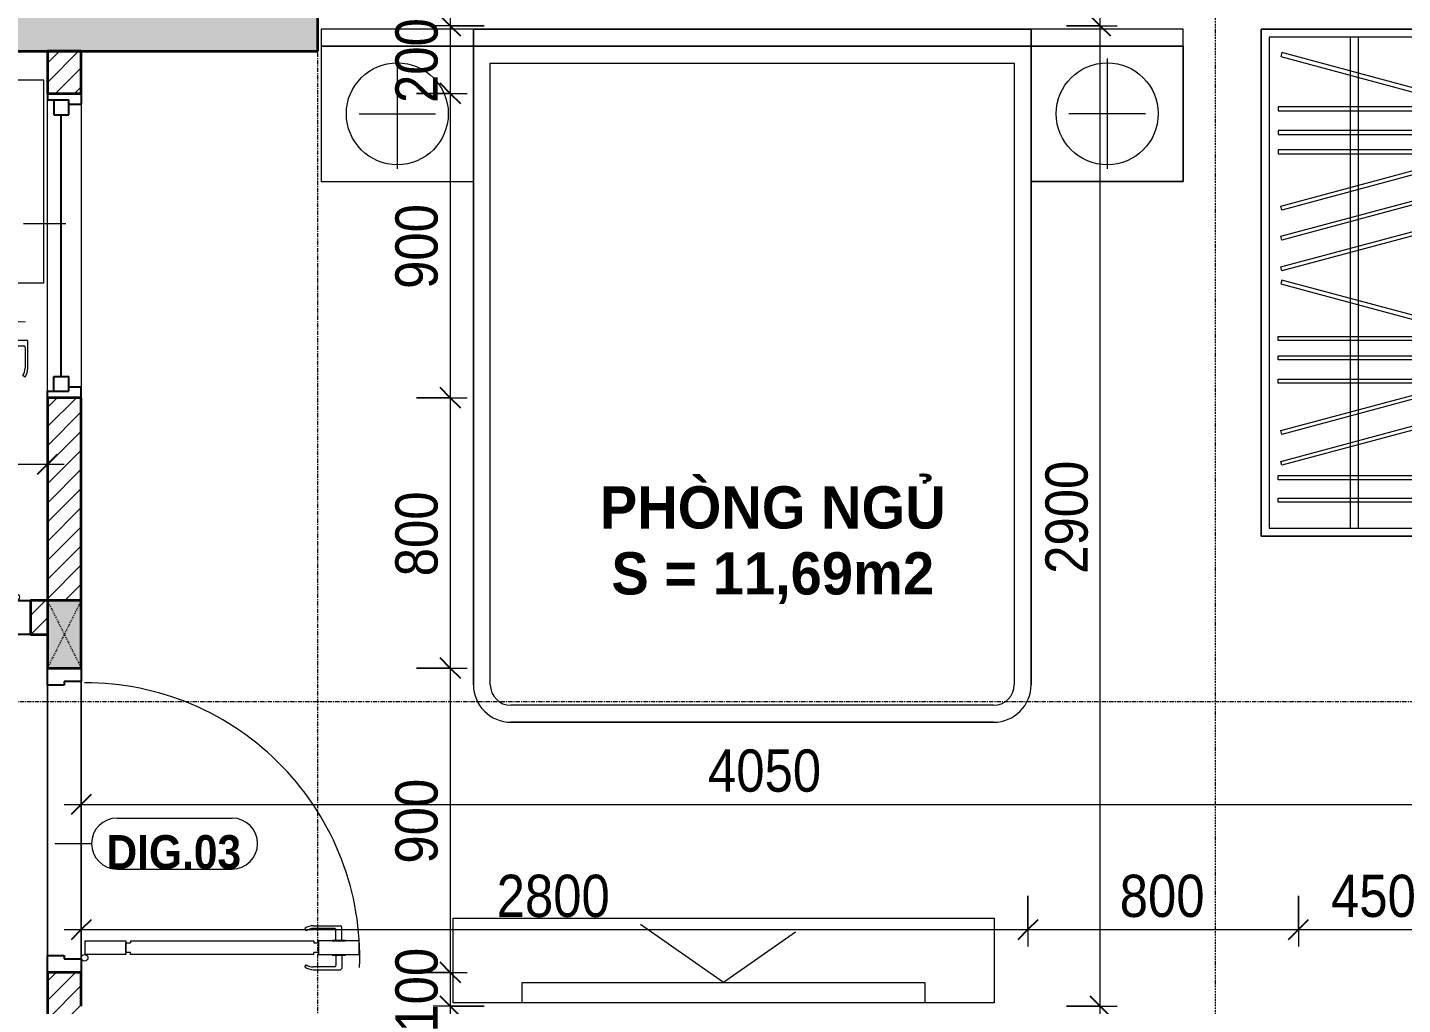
# Model space of a CAD drawing. Header units: millimetres. Extents: x 32270 to 221883, y 3811 to 78637.
# Drawn here: x 37994 to 42061, y 50542 to 53432 of the extents above; entities that cross this region are included whole.
import ezdxf

# ---------------------------------------------------------------- set-up
doc = ezdxf.new("R2010")
doc.units = ezdxf.units.MM
for name, pattern in [('Dash', [6, 3, -3]), ('Dash Dot 3_16_', [7.9375, 4.7625, -1.5875, 0, -1.5875]), ('Grid Line', [22.225, 12.7, -3.175, 3.175, -3.175])]:
    doc.linetypes.add(name, pattern=pattern)
for name, color, linetype, lineweight in [('0-1', 7, 'Continuous', 5), ('A-ANNO-DIMS', 211, 'Continuous', 9), ('A-ANNO-DIMS-50', 211, 'Continuous', 9), ('A-DETL-GENF-1', 250, 'Continuous', 18), ('A-DOOR-1', 253, 'Continuous', 18), ('A-DOOR-3', 250, 'Continuous', 18), ('A-DOOR-4', 10, 'Continuous', 25), ('A-DOOR-IDEN', 31, 'Continuous', 9), ('A-FLOR-2', 250, 'Continuous', 18), ('A-GLAZ-1', 253, 'Continuous', 18), ('A-GLAZ-2', 10, 'Continuous', 25), ('A-GLAZ-IDEN', 152, 'Continuous', 9), ('A-WALL-2', 7, 'Continuous', 35), ('A-WALL-3', 250, 'Continuous', 18), ('A-WALL-PATT-1', 9, 'Continuous', 18), ('G-ANNO-SYMB-1', 111, 'Dash Dot 3_16_', 18), ('G-ANNO-TEXT-1', 7, 'Continuous', 9), ('G-IMPT-1', 254, 'Continuous', 18), ('I-FURN-1', 253, 'Continuous', 18), ('S-COLS', 52, 'Continuous', 18), ('S-COLS-3', 52, 'Continuous', 5), ('S-COLS-5', 7, 'Continuous', 35), ('S-COLS-6', 253, 'Continuous', 18), ('S-COLS-HDLN-1', 250, 'Dash', 18), ('S-GRID-1', 1, 'Grid Line', 9)]:
    doc.layers.add(name, color=color, linetype=linetype, lineweight=lineweight)
doc.styles.add('Arial_B', font='arialbd.ttf', dxfattribs={"width": 0.95, "height": 125})
doc.styles.add('Arial_B_1', font='arialbd.ttf', dxfattribs={"width": 0.9, "height": 100})
doc.styles.add('UTM Avo', font='', dxfattribs={"width": 0.9, "height": 125})
doc.styles.get('UTM Avo').set_extended_font_data('UTM Avo')
doc.dimstyles.new('1_Dim_chi_tiet_2_5', dxfattribs={"dimscale": 304.8, "dimtxt": 124.912619, "dimasz": 0.19685, "dimexe": 0.164042, "dimexo": 0.0625, "dimgap": 0.016404, "dimtad": 1, "dimdec": 0, "dimrnd": 5, "dimzin": 0, "dimdsep": 46, "dimtxsty": 'UTM Avo', "dimblk1": 'OBLIQUE', "dimblk2": 'OBLIQUE', "dimsah": 1, "dimcen": 0.09, "dimdle": 0.164042, "dimazin": 0, "dimtfac": 1, "dimtdec": 4, "dimtix": 1, "dimtmove": 0, "dimatfit": 3, "dimfxl": 0.328084, "dimfxlon": 1, "dimtvp": 1, "dimtolj": 1, "dimtzin": 0, "dimarcsym": 2})
pattern_1 = [(45, (0, 0), (-28.284271, 28.284271), [])]

# ---------------------------------------------------------------- blocks, each defined once
blk = doc.blocks.new('NCV_TKTC_KET CAU_rvt-1-TKCS_CĂN HỘ LOẠI 3A - MẶT BẰNG')
at = {"layer": 'S-COLS-3'}
blk.add_hatch(color=256, dxfattribs=at).paths.add_polyline_path([(38852.6, 53361.9), (38852.6, 53711.9), (37552.6, 53711.9), (37552.6, 53361.9), (38372.4, 53361.9)])
at = {"layer": 'S-COLS-5'}
for p, q in [((38852.6, 53361.9), (38852.6, 53711.9)), ((37552.6, 53361.9), (38852.6, 53361.9))]:
    blk.add_line(p, q, dxfattribs=at)
blk = doc.blocks.new('DOOR_CW_01 CANH MO-PANEL KINH - DIW_01-900x2200-CỬA GỖ VÂN LAMINATE-553375-TKCS_CĂN HỘ LOẠI 3A - MẶT BẰNG')
at = {"layer": 'A-DETL-GENF-1'}
for p, q in [((-397, -182), (-397, -62)), ((-397, -62), (-357, -62)), ((-357, -62), (-357, -182)), ((-357, -182), (-397, -182)), ((-397, -196), (-391, -196)), ((-397, -738), (-397, -196)), ((-391, -196), (-391, -182)), ((-391, -182), (-363, -182)), ((-363, -182), (-363, -196)), ((-357, -196), (-363, -196)), ((-357, -196), (-357, -738)), ((-433.9, -711.2), (-427.3, -715.8)), ((-320.1, -711.2), (-326.7, -715.8)), ((-442, -737), (-442, -816.5)), ((-434, -799.5), (-434, -737)), ((-397, -738), (-391, -738)), ((-357, -752), (-397, -752)), ((-397, -752), (-397, -872)), ((-391, -752), (-391, -738)), ((-363, -752), (-391, -752)), ((-357, -738), (-363, -738)), ((-363, -738), (-363, -752)), ((-357, -872), (-357, -752)), ((-320, -799.5), (-320, -737)), ((-312, -737), (-312, -816.5)), ((-399, -803.5), (-430, -803.5)), ((-399, -792.2), (-399, -831.8)), ((-397, -792.2), (-399, -792.2)), ((-397, -792.2), (-397, -831.8)), ((-357, -792.2), (-357, -831.8)), ((-357, -792.2), (-355, -792.2)), ((-355, -792.2), (-355, -831.8)), ((-355, -803.5), (-324, -803.5)), ((-399, -820.5), (-438, -820.5)), ((-399, -831.8), (-397, -831.8)), ((-355, -831.8), (-357, -831.8)), ((-355, -820.5), (-316, -820.5)), ((-397, -872), (-357, -872))]:
    blk.add_line(p, q, dxfattribs=at)
blk.add_circle((-407, -60), 10, dxfattribs=at)
for centre, radius, start, end in [((-407, -60), 814, 268, 0), ((-397, -737), 45, 145, 180), ((-397, -737), 37, 145, 180), ((-357, -737), 37, 0, 35), ((-357, -737), 45, 360, 35), ((-430, -799.5), 4, 180, 270), ((-324, -799.5), 4, 270, 0), ((-438, -816.5), 4, 180, 270), ((-316, -816.5), 4, 270, 0)]:
    blk.add_arc(centre, radius, start, end, dxfattribs=at)
at = {"layer": 'A-DOOR-3'}
blk.add_line((-407, -50), (-382, -50), dxfattribs=at)
at = {"layer": 'A-DOOR-4'}
for p, q in [((-450, -50), (-450, 50)), ((-450, 50), (-400, 50)), ((-400, 50), (-400, 0)), ((400, 0), (400, 50)), ((400, 50), (450, 50)), ((-410, 0), (-410, -50)), ((-400, 0), (-410, 0)), ((410, 0), (400, 0)), ((410, -50), (410, 0)), ((-410, -50), (-450, -50)), ((450, -50), (410, -50))]:
    blk.add_line(p, q, dxfattribs=at)
blk = doc.blocks.new('M_Fixed - 900 x 1400-901190-TKCS_CĂN HỘ LOẠI 3A - MẶT BẰNG')
at = {"layer": 'A-GLAZ-2'}
for p, q in [((-450, 63), (-431, 63)), ((-431, 63), (-431, 0)), ((-431, 44), (-387, 44)), ((-387, 44), (-387, 0)), ((387, 44), (387, 0)), ((431, 44), (387, 44)), ((431, 63), (431, 0)), ((448.9, 63), (431, 63)), ((-387, 22), (387, 22)), ((-450, -37), (-418, -37)), ((-431, 0), (-387, 0)), ((-418, 0), (-418, -37)), ((387, 0), (431, 0)), ((418, 0), (418, -37)), ((450, -37), (418, -37))]:
    blk.add_line(p, q, dxfattribs=at)
blk = doc.blocks.new('MAY GIAT - MAY GIAT_dwg-348053-TKCS_CĂN HỘ LOẠI 3A - MẶT BẰNG')
at = {"layer": 'G-IMPT-1', "flags": 128}
blk.add_lwpolyline([(5, 596.6), (5, 2.3), (605, 2.3), (605, 596.6)], close=True, dxfattribs=at)
blk = doc.blocks.new('MAY GIAT - MAY GIAT-348233-TKCS_CĂN HỘ LOẠI 3A - MẶT BẰNG')
at = {"layer": 'I-FURN-1'}
for p, q in [((5, 596.6), (5, 2.3)), ((605, 596.6), (5, 596.6)), ((605, 2.3), (605, 596.6)), ((5, 2.3), (605, 2.3))]:
    blk.add_line(p, q, dxfattribs=at)
blk.add_blockref('MAY GIAT - MAY GIAT_dwg-348053-TKCS_CĂN HỘ LOẠI 3A - MẶT BẰNG', (0, 0))
blk = doc.blocks.new('G1_SOF - BO TRU - 100x200-745959-TKCS_CĂN HỘ LOẠI 3A - MẶT BẰNG')
at = {"layer": 'S-COLS'}
blk.add_hatch(color=256, dxfattribs=at).paths.add_polyline_path([(50, -100), (50, 100), (-50, 100), (-50, -100)])
at = {"layer": 'S-COLS-5'}
for p, q in [((50, 100), (-50, 100)), ((-50, 100), (-50, -100)), ((50, -100), (50, 100)), ((-50, -100), (50, -100))]:
    blk.add_line(p, q, dxfattribs=at)
at = {"layer": 'S-COLS-HDLN-1'}
for p, q in [((50, 100), (-50, -100)), ((-50, 100), (50, -100))]:
    blk.add_line(p, q, dxfattribs=at)
blk = doc.blocks.new('DOOR_CW_01 CANH MO-PANEL KINH - DIG_01-900x2200-CỬA NHÔM KÍNH-901215-TKCS_CĂN HỘ LOẠI 3A - MẶT BẰNG')
at = {"layer": 'A-DETL-GENF-1'}
for p, q in [((-397, -182), (-397, -62)), ((-397, -62), (-357, -62)), ((-357, -62), (-357, -182)), ((-357, -182), (-397, -182)), ((-397, -196), (-391, -196)), ((-397, -738), (-397, -196)), ((-391, -196), (-391, -182)), ((-391, -182), (-363, -182)), ((-363, -182), (-363, -196)), ((-357, -196), (-363, -196)), ((-357, -196), (-357, -738)), ((-433.9, -711.2), (-427.3, -715.8)), ((-320.1, -711.2), (-326.7, -715.8)), ((-442, -737), (-442, -816.5)), ((-434, -799.5), (-434, -737)), ((-397, -738), (-391, -738)), ((-357, -752), (-397, -752)), ((-397, -752), (-397, -872)), ((-391, -752), (-391, -738)), ((-363, -752), (-391, -752)), ((-357, -738), (-363, -738)), ((-363, -738), (-363, -752)), ((-357, -872), (-357, -752)), ((-320, -799.5), (-320, -737)), ((-312, -737), (-312, -816.5)), ((-399, -803.5), (-430, -803.5)), ((-399, -792.2), (-399, -831.8)), ((-397, -792.2), (-399, -792.2)), ((-397, -792.2), (-397, -831.8)), ((-357, -792.2), (-357, -831.8)), ((-357, -792.2), (-355, -792.2)), ((-355, -792.2), (-355, -831.8)), ((-355, -803.5), (-324, -803.5)), ((-399, -820.5), (-438, -820.5)), ((-399, -831.8), (-397, -831.8)), ((-355, -831.8), (-357, -831.8)), ((-355, -820.5), (-316, -820.5)), ((-397, -872), (-357, -872))]:
    blk.add_line(p, q, dxfattribs=at)
blk.add_circle((-407, -60), 10, dxfattribs=at)
for centre, radius, start, end in [((-407, -60), 814, 268, 0), ((-397, -737), 45, 145, 180), ((-397, -737), 37, 145, 180), ((-357, -737), 37, 0, 35), ((-357, -737), 45, 360, 35), ((-430, -799.5), 4, 180, 270), ((-324, -799.5), 4, 270, 0), ((-438, -816.5), 4, 180, 270), ((-316, -816.5), 4, 270, 0)]:
    blk.add_arc(centre, radius, start, end, dxfattribs=at)
at = {"layer": 'A-DOOR-3'}
blk.add_line((-407, -50), (-382, -50), dxfattribs=at)
at = {"layer": 'A-DOOR-4'}
for p, q in [((-450, -50), (-450, 50)), ((-450, 50), (-400, 50)), ((-400, 50), (-400, 0)), ((400, 0), (400, 50)), ((400, 50), (450, 50)), ((450, 50), (450, -50)), ((-410, 0), (-410, -50)), ((-400, 0), (-410, 0)), ((410, 0), (400, 0)), ((410, -50), (410, 0)), ((-410, -50), (-450, -50)), ((450, -50), (410, -50))]:
    blk.add_line(p, q, dxfattribs=at)
blk = doc.blocks.new('GIUONG NGU-2TAB-1600x2000 - GIUONG NGU-2TAB-1600x2000-885815-TKCS_CĂN HỘ LOẠI 3A - MẶT BẰNG')
at = {"layer": 'I-FURN-1'}
for p, q in [((458.5, 0), (8.5, 0)), ((8.5, 0), (8.5, -50)), ((458.5, -50), (458.5, 0)), ((2108.2, 0), (458.5, 0)), ((458.5, 0), (458.5, -50)), ((458.5, 0), (2108.2, 0)), ((2108.2, -50), (2108.2, 0)), ((2558.2, 0), (2108.2, 0)), ((2108.2, 0), (2108.2, -50)), ((2558.2, -50), (2558.2, 0)), ((458.5, -50), (8.5, -50)), ((8.5, -50), (8.5, -450.3)), ((8.5, -50), (458.5, -50)), ((458.5, -50), (8.5, -50)), ((8.5, -50), (8.5, -450.3)), ((458.5, -450.3), (458.5, -50)), ((2108.2, -50), (458.5, -50)), ((458.5, -50), (458.5, -1938.9)), ((458.5, -50), (2108.2, -50)), ((458.5, -1938.9), (458.5, -50)), ((458.5, -450.3), (458.5, -50)), ((458.5, -50), (2108.2, -50)), ((2558.2, -50), (2108.2, -50)), ((2108.2, -50), (2108.2, -450.3)), ((2108.2, -1938.9), (2108.2, -50)), ((2108.2, -50), (2558.2, -50)), ((2108.2, -50), (2558.2, -50)), ((2108.2, -450.3), (2108.2, -50)), ((2108.2, -50), (2108.2, -1938.9)), ((2558.2, -450.3), (2558.2, -50)), ((2558.2, -50), (2558.2, -450.3)), ((233.5, -86.8), (233.5, -413.5)), ((508.5, -100), (2058.2, -100)), ((508.5, -1938.9), (508.5, -100)), ((2058.2, -100), (2058.2, -1938.9)), ((2333.2, -86.8), (2333.2, -413.5)), ((120.2, -250.2), (346.8, -250.2)), ((2446.5, -250.2), (2219.8, -250.2)), ((8.5, -450.3), (458.5, -450.3)), ((8.5, -450.3), (458.5, -450.3)), ((2108.2, -450.3), (2558.2, -450.3)), ((2558.2, -450.3), (2108.2, -450.3)), ((1997.1, -2000), (569.6, -2000)), ((569.6, -2050), (1997.1, -2050)), ((1997.1, -2050), (569.6, -2050))]:
    blk.add_line(p, q, dxfattribs=at)
for centre in [(233.5, -250.2), (2333.2, -250.2)]:
    blk.add_circle(centre, 150.7, dxfattribs=at)
for centre, radius, start, end in [((569.6, -1938.9), 111.1, 180, 270), ((569.6, -1938.9), 111.1, 180, 270), ((569.6, -1938.9), 61.1, 180, 270), ((1997.1, -1938.9), 111.1, 270, 360), ((1997.1, -1938.9), 61.1, 270, 0), ((1997.1, -1938.9), 111.1, 270, 0)]:
    blk.add_arc(centre, radius, start, end, dxfattribs=at)
blk = doc.blocks.new('TU QUAN AO-SUITE ROOM_3 - TU QUAN AO-SUITE ROOM_3-901193-TKCS_CĂN HỘ LOẠI 3A - MẶT BẰNG')
at = {"layer": 'I-FURN-1'}
for p, q in [((-550, 1500), (0, 1500)), ((-550, 0), (-550, 1500)), ((0, 1500), (-550, 1500)), ((-550, 1500), (-550, 0)), ((-24, 1476), (-526, 1476)), ((-526, 1476), (-526, 600)), ((-526, 1476), (-526, 24)), ((-287, 576), (-287, 1476)), ((-263, 576), (-263, 1476)), ((-24, 24), (-24, 1476)), ((0, 1500), (0, 0)), ((0, 0), (0, 1500)), ((-480.1, 1386.9), (-480.1, 1398.9)), ((-480.1, 1398.9), (-50.1, 1398.9)), ((-480.1, 1386.9), (-480.1, 1398.9)), ((-50.1, 1386.9), (-480.1, 1386.9)), ((-50.1, 1398.9), (-50.1, 1386.9)), ((-480.1, 1320.5), (-480.1, 1332.5)), ((-480.1, 1332.5), (-50.1, 1332.5)), ((-480.1, 1320.5), (-480.1, 1332.5)), ((-50.1, 1320.5), (-480.1, 1320.5)), ((-50.1, 1332.5), (-50.1, 1320.5)), ((-478.3, 1178.1), (-61.3, 1289.9)), ((-58.2, 1278.3), (-475.2, 1166.5)), ((-61.3, 1289.9), (-58.2, 1278.3)), ((-478.3, 1086.9), (-61.3, 1198.6)), ((-58.2, 1187.1), (-475.2, 1075.3)), ((-61.3, 1198.6), (-58.2, 1187.1)), ((-475.2, 1166.5), (-478.3, 1178.1)), ((-475.2, 1075.3), (-478.3, 1086.9)), ((-480.1, 1035.3), (-480.1, 1047.3)), ((-480.1, 1047.3), (-50.1, 1047.3)), ((-480.1, 1035.3), (-480.1, 1047.3)), ((-50.1, 1035.3), (-480.1, 1035.3)), ((-50.1, 1047.3), (-50.1, 1035.3)), ((-480.1, 965.8), (-480.1, 977.8)), ((-480.1, 977.8), (-50.1, 977.8)), ((-480.1, 965.8), (-480.1, 977.8)), ((-50.1, 977.8), (-50.1, 965.8)), ((-50.1, 965.8), (-480.1, 965.8)), ((-480.1, 908.6), (-480.1, 920.6)), ((-480.1, 920.6), (-50.1, 920.6)), ((-480.1, 908.6), (-480.1, 920.6)), ((-50.1, 908.6), (-480.1, 908.6)), ((-50.1, 920.6), (-50.1, 908.6)), ((-475.2, 865.5), (-478.3, 853.9)), ((-58.2, 753.7), (-475.2, 865.5)), ((-478.3, 853.9), (-61.3, 742.1)), ((-61.3, 742.1), (-58.2, 753.7)), ((-478.3, 603.1), (-61.3, 714.9)), ((-58.2, 703.3), (-475.2, 591.5)), ((-61.3, 714.9), (-58.2, 703.3)), ((-478.3, 511.9), (-61.3, 623.6)), ((-58.2, 612.1), (-475.2, 500.3)), ((-61.3, 623.6), (-58.2, 612.1)), ((-550, 24), (-550, 576)), ((-526, 24), (-526, 600)), ((-475.2, 591.5), (-478.3, 603.1)), ((-287, 24), (-287, 576)), ((-263, 24), (-263, 576)), ((-478.3, 423.1), (-61.3, 534.9)), ((-61.3, 534.9), (-58.2, 523.3)), ((-475.2, 500.3), (-478.3, 511.9)), ((-58.2, 523.3), (-475.2, 411.5)), ((-475.2, 411.5), (-478.3, 423.1)), ((-480.1, 368.4), (-480.1, 356.4)), ((-50.1, 368.4), (-480.1, 368.4)), ((-50.1, 356.4), (-50.1, 368.4)), ((-480.1, 356.4), (-50.1, 356.4)), ((-480.1, 311.2), (-480.1, 299.2)), ((-50.1, 311.2), (-480.1, 311.2)), ((-480.1, 299.2), (-50.1, 299.2)), ((-50.1, 299.2), (-50.1, 311.2)), ((-480.1, 241.7), (-480.1, 229.7)), ((-50.1, 241.7), (-480.1, 241.7)), ((-480.1, 229.7), (-50.1, 229.7)), ((-50.1, 229.7), (-50.1, 241.7)), ((-475.2, 192.7), (-478.3, 181.1)), ((-478.3, 181.1), (-61.3, 69.4)), ((-58.2, 80.9), (-475.2, 192.7)), ((-61.3, 69.4), (-58.2, 80.9)), ((-526, 24), (-24, 24)), ((0, 0), (-550, 0)), ((-550, 0), (0, 0))]:
    blk.add_line(p, q, dxfattribs=at)
blk = doc.blocks.new('RES_BAN AN - RES_BAN AN-901221-TKCS_CĂN HỘ LOẠI 3A - MẶT BẰNG')
at = {"layer": 'I-FURN-1'}
for p, q in [((0, 250), (1600, 250)), ((0, 0), (0, 250)), ((1600, 250), (1600, 0)), ((1600, 0), (0, 0))]:
    blk.add_line(p, q, dxfattribs=at)
blk = doc.blocks.new('KE TIVI-2 - KE TIVI-2-901222-TKCS_CĂN HỘ LOẠI 3A - MẶT BẰNG')
at = {"layer": 'I-FURN-1'}
for p, q in [((0, 60), (-245.7, 232.1)), ((213, 209.1), (0, 60)), ((-595.6, 60), (595.6, 60)), ((-595.6, 0), (-595.6, 60)), ((595.6, 60), (595.6, 0)), ((595.6, 0), (-595.6, 0))]:
    blk.add_line(p, q, dxfattribs=at)
blk = doc.blocks.new('NCV_TKTC_TANG 2_rvt-1-TKCS_CĂN HỘ LOẠI 3A - MẶT BẰNG')
at = {"layer": 'A-WALL-PATT-1'}
h = blk.add_hatch(dxfattribs=at)
h.set_pattern_fill('FP_1', color=256, style=0, pattern_type=2)
h.set_pattern_definition(pattern_1)
h.paths.add_polyline_path([(38142.6, 48636.9), (38152.6, 48636.9), (38152.6, 49537.3), (38052.6, 49537.3), (38052.6, 48636.9)])
h.paths.add_polyline_path([(38052.6, 50337.3), (38152.6, 50337.3), (38152.6, 50636.9), (38052.6, 50636.9), (38052.6, 50616.1)])
h.paths.add_polyline_path([(38152.6, 51736.9), (38152.6, 52336.9), (38052.6, 52336.9), (38052.6, 51736.9)])
h.paths.add_polyline_path([(38152.6, 53236.9), (38152.6, 53361.9), (38052.6, 53361.9), (38052.6, 53236.9)])
h = blk.add_hatch(dxfattribs=at)
h.set_pattern_fill('FP_1', color=256, style=0, pattern_type=2)
h.set_pattern_definition(pattern_1)
h.paths.add_polyline_path([(38052.6, 51636.9), (38052.6, 51736.9), (38002.6, 51736.9), (38002.6, 51636.9)])
h.paths.add_polyline_path([(37052.6, 51636.9), (37102.6, 51636.9), (37102.6, 51736.9), (37052.6, 51736.9), (37052.6, 51736.2)])
at = {"layer": 'A-FLOR-2'}
for p, q in [((38152.6, 51496.9), (38152.6, 50676.9)), ((38152.6, 50676.9), (38152.6, 51496.9)), ((38052.6, 50686.9), (38052.6, 51486.9)), ((38052.6, 51486.9), (38052.6, 50686.9))]:
    blk.add_line(p, q, dxfattribs=at)
at = {"layer": 'A-WALL-2'}
for p, q in [((38152.6, 53361.9), (38052.6, 53361.9)), ((38052.6, 53361.9), (38052.6, 53236.9)), ((38152.6, 53236.9), (38152.6, 53361.9)), ((38052.6, 53236.9), (38152.6, 53236.9)), ((38152.6, 52336.9), (38052.6, 52336.9)), ((38052.6, 52336.9), (38052.6, 51736.9)), ((38152.6, 51736.9), (38152.6, 52336.9)), ((38052.6, 51736.9), (38002.6, 51736.9)), ((38002.6, 51736.9), (38002.6, 51636.9)), ((38002.6, 51636.9), (38052.6, 51636.9)), ((38152.6, 50636.9), (38052.6, 50636.9)), ((38052.6, 50636.9), (38052.6, 50337.3)), ((38152.6, 50536.9), (38152.6, 50636.9))]:
    blk.add_line(p, q, dxfattribs=at)
at = {"layer": 'A-WALL-3'}
for p, q in [((38052.6, 52336.9), (38052.6, 53236.9)), ((38152.6, 53236.9), (38152.6, 52336.9))]:
    blk.add_line(p, q, dxfattribs=at)
at = {"layer": 'A-DOOR-1'}
for name, p, rotation in [('DOOR_CW_01 CANH MO-PANEL KINH - DIG_01-900x2200-CỬA NHÔM KÍNH-901215-TKCS_CĂN HỘ LOẠI 3A - MẶT BẰNG', (37552.6, 51686.9), 180), ('DOOR_CW_01 CANH MO-PANEL KINH - DIW_01-900x2200-CỬA GỖ VÂN LAMINATE-553375-TKCS_CĂN HỘ LOẠI 3A - MẶT BẰNG', (38102.6, 51086.9), 89.99999999999918)]:
    blk.add_blockref(name, p, dxfattribs=dict(at, rotation=rotation))
at = {"layer": 'A-GLAZ-1', "rotation": 89.99999999999918}
blk.add_blockref('M_Fixed - 900 x 1400-901190-TKCS_CĂN HỘ LOẠI 3A - MẶT BẰNG', (38115.6, 52786.9), dxfattribs=at)
at = {"layer": 'I-FURN-1'}
for name, p in [('GIUONG NGU-2TAB-1600x2000 - GIUONG NGU-2TAB-1600x2000-885815-TKCS_CĂN HỘ LOẠI 3A - MẶT BẰNG', (38854.1, 53426.9)), ('RES_BAN AN - RES_BAN AN-901221-TKCS_CĂN HỘ LOẠI 3A - MẶT BẰNG', (39252.6, 50546.9)), ('KE TIVI-2 - KE TIVI-2-901222-TKCS_CĂN HỘ LOẠI 3A - MẶT BẰNG', (40052.6, 50546.9))]:
    blk.add_blockref(name, p, dxfattribs=at)
for name, p, rotation in [('TU QUAN AO-SUITE ROOM_3 - TU QUAN AO-SUITE ROOM_3-901193-TKCS_CĂN HỘ LOẠI 3A - MẶT BẰNG', (41642.6, 53426.9), 180), ('MAY GIAT - MAY GIAT-348233-TKCS_CĂN HỘ LOẠI 3A - MẶT BẰNG', (38044.8, 52671.5), 89.99999999999915)]:
    blk.add_blockref(name, p, dxfattribs=dict(at, rotation=rotation))
at = {"layer": 'S-COLS-6'}
blk.add_blockref('G1_SOF - BO TRU - 100x200-745959-TKCS_CĂN HỘ LOẠI 3A - MẶT BẰNG', (38102.6, 51636.9), dxfattribs=at)
blk = doc.blocks.new('STN_Door Tag - STN_Door Tag-1788670-TKCS_CĂN HỘ LOẠI 3A - MẶT BẰNG')
at = {"layer": 'A-DOOR-IDEN'}
for p, q in [((-3.37, 1.495), (3.431, 1.495)), ((-3.37, -1.524), (3.431, -1.524))]:
    blk.add_line(p, q, dxfattribs=at)
for centre, start, end in [((-3.37, -0.015), 90, 270), ((3.431, -0.015), 270, 90)]:
    blk.add_arc(centre, 1.509, start, end, dxfattribs=at)
blk = doc.blocks.new('DIMBLOCK8-TKCS_CĂN HỘ LOẠI 3A - MẶT BẰNG')
at = {"layer": 'A-ANNO-DIMS-50'}
for p, q in [((36352.6, 52239.9), (36352.6, 52089.9)), ((36352.6, 52139.9), (36352.6, 52239.9)), ((38052.6, 52239.9), (38052.6, 52089.9)), ((38052.6, 52139.9), (38052.6, 52239.9)), ((36302.6, 52139.9), (38102.6, 52139.9))]:
    blk.add_line(p, q, dxfattribs=at)
at = {"layer": 'A-ANNO-DIMS-50', "lineweight": 25}
for p, q in [((36352.6, 52139.9), (36322.6, 52109.9)), ((36352.6, 52139.9), (36382.6, 52169.9)), ((38052.6, 52139.9), (38022.6, 52109.9)), ((38052.6, 52139.9), (38082.6, 52169.9))]:
    blk.add_line(p, q, dxfattribs=at)
at = {"layer": 'A-ANNO-DIMS-50', "color": 0, "insert": (37031.4, 52302.3), "char_height": 125, "width": 410.824, "attachment_point": 1, "line_spacing_factor": 1.110334, "style": 'UTM Avo'}
blk.add_mtext('1700', dxfattribs=at)
blk = doc.blocks.new('_Oblique')
at = {"color": 0, "linetype": 'ByBlock', "lineweight": -2}
blk.add_line((-0.5, -0.5), (0.5, 0.5), dxfattribs=at)
blk = doc.blocks.new('DIMBLOCK17-TKCS_CĂN HỘ LOẠI 3A - MẶT BẰNG')
at = {"layer": 'A-ANNO-DIMS-50'}
for p, q in [((39244, 53486.9), (39244, 53236.9)), ((39344, 53436.9), (39194, 53436.9)), ((39244, 53436.9), (39344, 53436.9)), ((39144, 53236.9), (39294, 53236.9)), ((39244, 53236.9), (39144, 53236.9))]:
    blk.add_line(p, q, dxfattribs=at)
at = {"layer": 'A-ANNO-DIMS-50', "lineweight": 25}
for p, q in [((39244, 53436.9), (39214, 53466.9)), ((39244, 53436.9), (39274, 53406.9)), ((39244, 53236.9), (39214, 53266.9)), ((39244, 53236.9), (39274, 53206.9))]:
    blk.add_line(p, q, dxfattribs=at)
at = {"layer": 'A-ANNO-DIMS-50', "color": 0, "insert": (39081.7, 53208.6), "char_height": 125, "width": 308.118, "attachment_point": 1, "rotation": 90, "line_spacing_factor": 1.110334, "style": 'UTM Avo'}
blk.add_mtext('200', dxfattribs=at)
blk = doc.blocks.new('DIMBLOCK18-TKCS_CĂN HỘ LOẠI 3A - MẶT BẰNG')
at = {"layer": 'A-ANNO-DIMS-50'}
for p, q in [((39144, 53236.9), (39294, 53236.9)), ((39244, 53236.9), (39144, 53236.9)), ((39244, 53236.9), (39244, 52336.9)), ((39144, 52336.9), (39294, 52336.9)), ((39244, 52336.9), (39144, 52336.9))]:
    blk.add_line(p, q, dxfattribs=at)
at = {"layer": 'A-ANNO-DIMS-50', "lineweight": 25}
for p, q in [((39244, 53236.9), (39214, 53266.9)), ((39244, 53236.9), (39274, 53206.9)), ((39244, 52336.9), (39214, 52366.9)), ((39244, 52336.9), (39274, 52306.9))]:
    blk.add_line(p, q, dxfattribs=at)
at = {"layer": 'A-ANNO-DIMS-50', "color": 0, "insert": (39081.7, 52658.6), "char_height": 125, "width": 308.118, "attachment_point": 1, "rotation": 90, "line_spacing_factor": 1.110334, "style": 'UTM Avo'}
blk.add_mtext('900', dxfattribs=at)
blk = doc.blocks.new('DIMBLOCK19-TKCS_CĂN HỘ LOẠI 3A - MẶT BẰNG')
at = {"layer": 'A-ANNO-DIMS-50', "lineweight": 25}
for p, q in [((39244, 52336.9), (39214, 52366.9)), ((39244, 52336.9), (39274, 52306.9)), ((39244, 51536.9), (39214, 51566.9)), ((39244, 51536.9), (39274, 51506.9))]:
    blk.add_line(p, q, dxfattribs=at)
at = {"layer": 'A-ANNO-DIMS-50'}
for p, q in [((39144, 52336.9), (39294, 52336.9)), ((39244, 52336.9), (39144, 52336.9)), ((39244, 52336.9), (39244, 51536.9)), ((39144, 51536.9), (39294, 51536.9)), ((39244, 51536.9), (39144, 51536.9))]:
    blk.add_line(p, q, dxfattribs=at)
at = {"layer": 'A-ANNO-DIMS-50', "color": 0, "insert": (39081.7, 51808.6), "char_height": 125, "width": 308.118, "attachment_point": 1, "rotation": 90, "line_spacing_factor": 1.110334, "style": 'UTM Avo'}
blk.add_mtext('800', dxfattribs=at)
blk = doc.blocks.new('DIMBLOCK20-TKCS_CĂN HỘ LOẠI 3A - MẶT BẰNG')
at = {"layer": 'A-ANNO-DIMS-50'}
for p, q in [((39144, 51536.9), (39294, 51536.9)), ((39244, 51536.9), (39144, 51536.9)), ((39244, 51536.9), (39244, 50636.9)), ((39144, 50636.9), (39294, 50636.9)), ((39244, 50636.9), (39144, 50636.9))]:
    blk.add_line(p, q, dxfattribs=at)
at = {"layer": 'A-ANNO-DIMS-50', "lineweight": 25}
for p, q in [((39244, 51536.9), (39214, 51566.9)), ((39244, 51536.9), (39274, 51506.9)), ((39244, 50636.9), (39214, 50666.9)), ((39244, 50636.9), (39274, 50606.9))]:
    blk.add_line(p, q, dxfattribs=at)
at = {"layer": 'A-ANNO-DIMS-50', "color": 0, "insert": (39081.7, 50958.6), "char_height": 125, "width": 308.118, "attachment_point": 1, "rotation": 90, "line_spacing_factor": 1.110334, "style": 'UTM Avo'}
blk.add_mtext('900', dxfattribs=at)
blk = doc.blocks.new('DIMBLOCK21-TKCS_CĂN HỘ LOẠI 3A - MẶT BẰNG')
at = {"layer": 'A-ANNO-DIMS-50'}
for p, q in [((39144, 50636.9), (39294, 50636.9)), ((39244, 50636.9), (39144, 50636.9)), ((39244, 50636.9), (39244, 50486.9)), ((39344, 50536.9), (39194, 50536.9)), ((39244, 50536.9), (39344, 50536.9))]:
    blk.add_line(p, q, dxfattribs=at)
at = {"layer": 'A-ANNO-DIMS-50', "lineweight": 25}
for p, q in [((39244, 50636.9), (39214, 50666.9)), ((39244, 50636.9), (39274, 50606.9)), ((39244, 50536.9), (39214, 50566.9)), ((39244, 50536.9), (39274, 50506.9))]:
    blk.add_line(p, q, dxfattribs=at)
at = {"layer": 'A-ANNO-DIMS-50', "color": 0, "insert": (39081.7, 50458.6), "char_height": 125, "width": 308.118, "attachment_point": 1, "rotation": 90, "line_spacing_factor": 1.110334, "style": 'UTM Avo'}
blk.add_mtext('100', dxfattribs=at)
blk = doc.blocks.new('DIMBLOCK22-TKCS_CĂN HỘ LOẠI 3A - MẶT BẰNG')
at = {"layer": 'A-ANNO-DIMS-50'}
for p, q in [((38152.6, 50863.5), (38152.6, 50713.5)), ((38152.6, 50763.5), (38152.6, 50863.5)), ((40952.6, 50863.5), (40952.6, 50713.5)), ((40952.6, 50763.5), (40952.6, 50863.5)), ((38102.6, 50763.5), (40952.6, 50763.5))]:
    blk.add_line(p, q, dxfattribs=at)
at = {"layer": 'A-ANNO-DIMS-50', "lineweight": 25}
for p, q in [((38152.6, 50763.5), (38122.6, 50733.5)), ((38152.6, 50763.5), (38182.6, 50793.5)), ((40952.6, 50763.5), (40922.6, 50733.5)), ((40952.6, 50763.5), (40982.6, 50793.5))]:
    blk.add_line(p, q, dxfattribs=at)
at = {"layer": 'A-ANNO-DIMS-50', "color": 0, "insert": (39381.4, 50925.9), "char_height": 125, "width": 410.824, "attachment_point": 1, "line_spacing_factor": 1.110334, "style": 'UTM Avo'}
blk.add_mtext('2800', dxfattribs=at)
blk = doc.blocks.new('DIMBLOCK23-TKCS_CĂN HỘ LOẠI 3A - MẶT BẰNG')
at = {"layer": 'A-ANNO-DIMS-50'}
for p, q in [((40952.6, 50863.5), (40952.6, 50713.5)), ((40952.6, 50763.5), (40952.6, 50863.5)), ((41752.6, 50863.5), (41752.6, 50713.5)), ((41752.6, 50763.5), (41752.6, 50863.5)), ((40952.6, 50763.5), (41752.6, 50763.5))]:
    blk.add_line(p, q, dxfattribs=at)
at = {"layer": 'A-ANNO-DIMS-50', "lineweight": 25}
for p, q in [((40952.6, 50763.5), (40922.6, 50733.5)), ((40952.6, 50763.5), (40982.6, 50793.5)), ((41752.6, 50763.5), (41722.6, 50733.5)), ((41752.6, 50763.5), (41782.6, 50793.5))]:
    blk.add_line(p, q, dxfattribs=at)
at = {"layer": 'A-ANNO-DIMS-50', "color": 0, "insert": (41224.2, 50925.9), "char_height": 125, "width": 308.118, "attachment_point": 1, "line_spacing_factor": 1.110334, "style": 'UTM Avo'}
blk.add_mtext('800', dxfattribs=at)
blk = doc.blocks.new('DIMBLOCK24-TKCS_CĂN HỘ LOẠI 3A - MẶT BẰNG')
at = {"layer": 'A-ANNO-DIMS-50'}
for p, q in [((41752.6, 50863.5), (41752.6, 50713.5)), ((41752.6, 50763.5), (41752.6, 50863.5)), ((42202.6, 50863.5), (42202.6, 50713.5)), ((42202.6, 50763.5), (42202.6, 50863.5)), ((41752.6, 50763.5), (42252.6, 50763.5))]:
    blk.add_line(p, q, dxfattribs=at)
at = {"layer": 'A-ANNO-DIMS-50', "lineweight": 25}
for p, q in [((41752.6, 50763.5), (41722.6, 50733.5)), ((41752.6, 50763.5), (41782.6, 50793.5)), ((42202.6, 50763.5), (42172.6, 50733.5)), ((42202.6, 50763.5), (42232.6, 50793.5))]:
    blk.add_line(p, q, dxfattribs=at)
at = {"layer": 'A-ANNO-DIMS-50', "color": 0, "insert": (41849.2, 50925.9), "char_height": 125, "width": 308.118, "attachment_point": 1, "line_spacing_factor": 1.110334, "style": 'UTM Avo'}
blk.add_mtext('450', dxfattribs=at)
blk = doc.blocks.new('DIMBLOCK25-TKCS_CĂN HỘ LOẠI 3A - MẶT BẰNG')
at = {"layer": 'A-ANNO-DIMS-50'}
for p, q in [((38152.6, 51234), (38152.6, 51084)), ((38152.6, 51134), (38152.6, 51234)), ((42202.6, 51234), (42202.6, 51084)), ((42202.6, 51134), (42202.6, 51234)), ((38102.6, 51134), (42252.6, 51134))]:
    blk.add_line(p, q, dxfattribs=at)
at = {"layer": 'A-ANNO-DIMS-50', "lineweight": 25}
for p, q in [((38152.6, 51134), (38182.6, 51164)), ((42202.6, 51134), (42232.6, 51164)), ((38152.6, 51134), (38122.6, 51104)), ((42202.6, 51134), (42172.6, 51104))]:
    blk.add_line(p, q, dxfattribs=at)
at = {"layer": 'A-ANNO-DIMS-50', "color": 0, "insert": (40006.4, 51296.4), "char_height": 125, "width": 410.824, "attachment_point": 1, "line_spacing_factor": 1.110334, "style": 'UTM Avo'}
blk.add_mtext('4050', dxfattribs=at)
blk = doc.blocks.new('DIMBLOCK26-TKCS_CĂN HỘ LOẠI 3A - MẶT BẰNG')
at = {"layer": 'A-ANNO-DIMS-50'}
for p, q in [((41166.8, 50486.9), (41166.8, 53486.9)), ((41066.8, 53436.9), (41216.8, 53436.9)), ((41166.8, 53436.9), (41066.8, 53436.9)), ((41066.8, 50536.9), (41216.8, 50536.9)), ((41166.8, 50536.9), (41066.8, 50536.9))]:
    blk.add_line(p, q, dxfattribs=at)
at = {"layer": 'A-ANNO-DIMS-50', "lineweight": 25}
for p, q in [((41166.8, 53436.9), (41136.8, 53466.9)), ((41166.8, 53436.9), (41196.8, 53406.9)), ((41166.8, 50536.9), (41136.8, 50566.9)), ((41166.8, 50536.9), (41196.8, 50506.9))]:
    blk.add_line(p, q, dxfattribs=at)
at = {"layer": 'A-ANNO-DIMS-50', "color": 0, "insert": (41004.4, 51815.8), "char_height": 125, "width": 410.824, "attachment_point": 1, "rotation": 90, "line_spacing_factor": 1.110334, "style": 'UTM Avo'}
blk.add_mtext('2900', dxfattribs=at)

msp = doc.modelspace()

# ---------------------------------------------------------------- linework, layer by layer
at = {"layer": 'A-DOOR-IDEN'}
msp.add_line((38074.6, 51018.6), (38183.3, 51018.6), dxfattribs=at)
at = {"layer": 'A-GLAZ-IDEN'}
msp.add_line((38107.5, 52851.3), (37981.6, 52851.3), dxfattribs=at)
at = {"layer": 'G-ANNO-SYMB-1'}
msp.add_line((41507.8, 44090.7), (41507.8, 54898.3), dxfattribs=at)
at = {"layer": 'S-GRID-1'}
for p, q in [((38852.6, 45299.3), (38852.6, 53512.4)), ((42406.2, 51436.9), (33969.7, 51436.9))]:
    msp.add_line(p, q, dxfattribs=at)

# ---------------------------------------------------------------- block references
at = {"layer": '0-1'}
for name in ['NCV_TKTC_TANG 2_rvt-1-TKCS_CĂN HỘ LOẠI 3A - MẶT BẰNG', 'NCV_TKTC_KET CAU_rvt-1-TKCS_CĂN HỘ LOẠI 3A - MẶT BẰNG']:
    msp.add_blockref(name, (0, 0), dxfattribs=at)
at = {"layer": 'A-DOOR-IDEN', "xscale": 49.99999999999998, "yscale": 49.99999999999998, "zscale": 49.99999999999998}
msp.add_blockref('STN_Door Tag - STN_Door Tag-1788670-TKCS_CĂN HỘ LOẠI 3A - MẶT BẰNG', (38427.2, 51018.8), dxfattribs=at)

# ---------------------------------------------------------------- texts
at = {"layer": 'A-DOOR-IDEN', "insert": (38426.4, 50992.2), "char_height": 100, "width": 407.7, "attachment_point": 5, "line_spacing_factor": 0.936439, "style": 'Arial_B_1'}
msp.add_mtext('\\pt2.25,4.5,6.75,9,11.25,13.5,15.75,18,20.25,22.5,24.75,27,29.25,31.5,33.75,36,38.25,40.5,42.75,45,47.25,49.5,51.75,54,56.25,58.5,60.75,63,65.25,67.5,69.75,72;DIG.03', dxfattribs=at)
at = {"layer": 'G-ANNO-TEXT-1', "insert": (40198, 51900.8), "char_height": 125, "width": 1153.3, "attachment_point": 5, "line_spacing_factor": 0.936439, "style": 'Arial_B'}
msp.add_mtext('\\pt570,1140,1710,2280,2850,3420,3990,4560,5130,5700,6270,6840,7410,7980,8550,9120,9690,10260,10830,11400,11970,12540,13110,13680,14250,14820,15390,15960,16530,17100,17670,18240;PHÒNG NGỦ\\PS = 11,69m2 ', dxfattribs=at)

# ---------------------------------------------------------------- dimensions: what is measured, and where the dimension line sits
at = {"layer": 'A-ANNO-DIMS'}
for base, p1, p2, override, picture, middle in [((39244, 53236.9), (39344, 53436.9), (39144, 53236.9), {"dimpost": '<>', "dimfxl": 282.837793}, 'DIMBLOCK17-TKCS_CĂN HỘ LOẠI 3A - MẶT BẰNG', (39174.4, 53336.9)), ((41166.8, 53436.9), (41066.8, 50536.9), (41066.8, 53436.9), {"dimpost": '<>', "dimfxl": 2900}, 'DIMBLOCK26-TKCS_CĂN HỘ LOẠI 3A - MẶT BẰNG', (41097.1, 51986.9)), ((39244, 52336.9), (39144, 53236.9), (39144, 52336.9), {"dimpost": '<>', "dimfxl": 900}, 'DIMBLOCK18-TKCS_CĂN HỘ LOẠI 3A - MẶT BẰNG', (39174.4, 52786.9)), ((39244, 51536.9), (39144, 52336.9), (39144, 51536.9), {"dimpost": '<>', "dimfxl": 800}, 'DIMBLOCK19-TKCS_CĂN HỘ LOẠI 3A - MẶT BẰNG', (39174.4, 51936.9)), ((39244, 50636.9), (39144, 51536.9), (39144, 50636.9), {"dimpost": '<>', "dimfxl": 900}, 'DIMBLOCK20-TKCS_CĂN HỘ LOẠI 3A - MẶT BẰNG', (39174.4, 51086.9)), ((39244, 50536.9), (39144, 50636.9), (39344, 50536.9), {"dimpost": '<>', "dimfxl": 223.609909}, 'DIMBLOCK21-TKCS_CĂN HỘ LOẠI 3A - MẶT BẰNG', (39174.4, 50586.9))]:
    dim = msp.add_linear_dim(base=base, p1=p1, p2=p2, angle=90, dimstyle='1_Dim_chi_tiet_2_5', override=override, dxfattribs=at)
    dim.commit()
    dim.dimension.update_dxf_attribs({"geometry": picture, "text_midpoint": middle})
for base, p1, p2, override, picture, middle in [((38052.6, 52139.9), (36352.6, 52239.9), (38052.6, 52239.9), {"dimpost": '<>', "dimfxl": 1700}, 'DIMBLOCK8-TKCS_CĂN HỘ LOẠI 3A - MẶT BẰNG', (37202.6, 52209.6)), ((42202.6, 51134), (38152.6, 51234), (42202.6, 51234), {"dimpost": '<>', "dimfxl": 4050}, 'DIMBLOCK25-TKCS_CĂN HỘ LOẠI 3A - MẶT BẰNG', (40177.6, 51203.7)), ((40952.6, 50763.5), (38152.6, 50863.5), (40952.6, 50863.5), {"dimpost": '<>', "dimfxl": 2800}, 'DIMBLOCK22-TKCS_CĂN HỘ LOẠI 3A - MẶT BẰNG', (39552.6, 50833.2)), ((41752.6, 50763.5), (40952.6, 50863.5), (41752.6, 50863.5), {"dimpost": '<>', "dimfxl": 800}, 'DIMBLOCK23-TKCS_CĂN HỘ LOẠI 3A - MẶT BẰNG', (41352.6, 50833.2)), ((42202.6, 50763.5), (41752.6, 50863.5), (42202.6, 50863.5), {"dimpost": '<>', "dimfxl": 450}, 'DIMBLOCK24-TKCS_CĂN HỘ LOẠI 3A - MẶT BẰNG', (41977.6, 50833.2))]:
    dim = msp.add_linear_dim(base=base, p1=p1, p2=p2, dimstyle='1_Dim_chi_tiet_2_5', override=override, dxfattribs=at)
    dim.commit()
    dim.dimension.update_dxf_attribs({"geometry": picture, "text_midpoint": middle})

doc.saveas('drawing.dxf')
